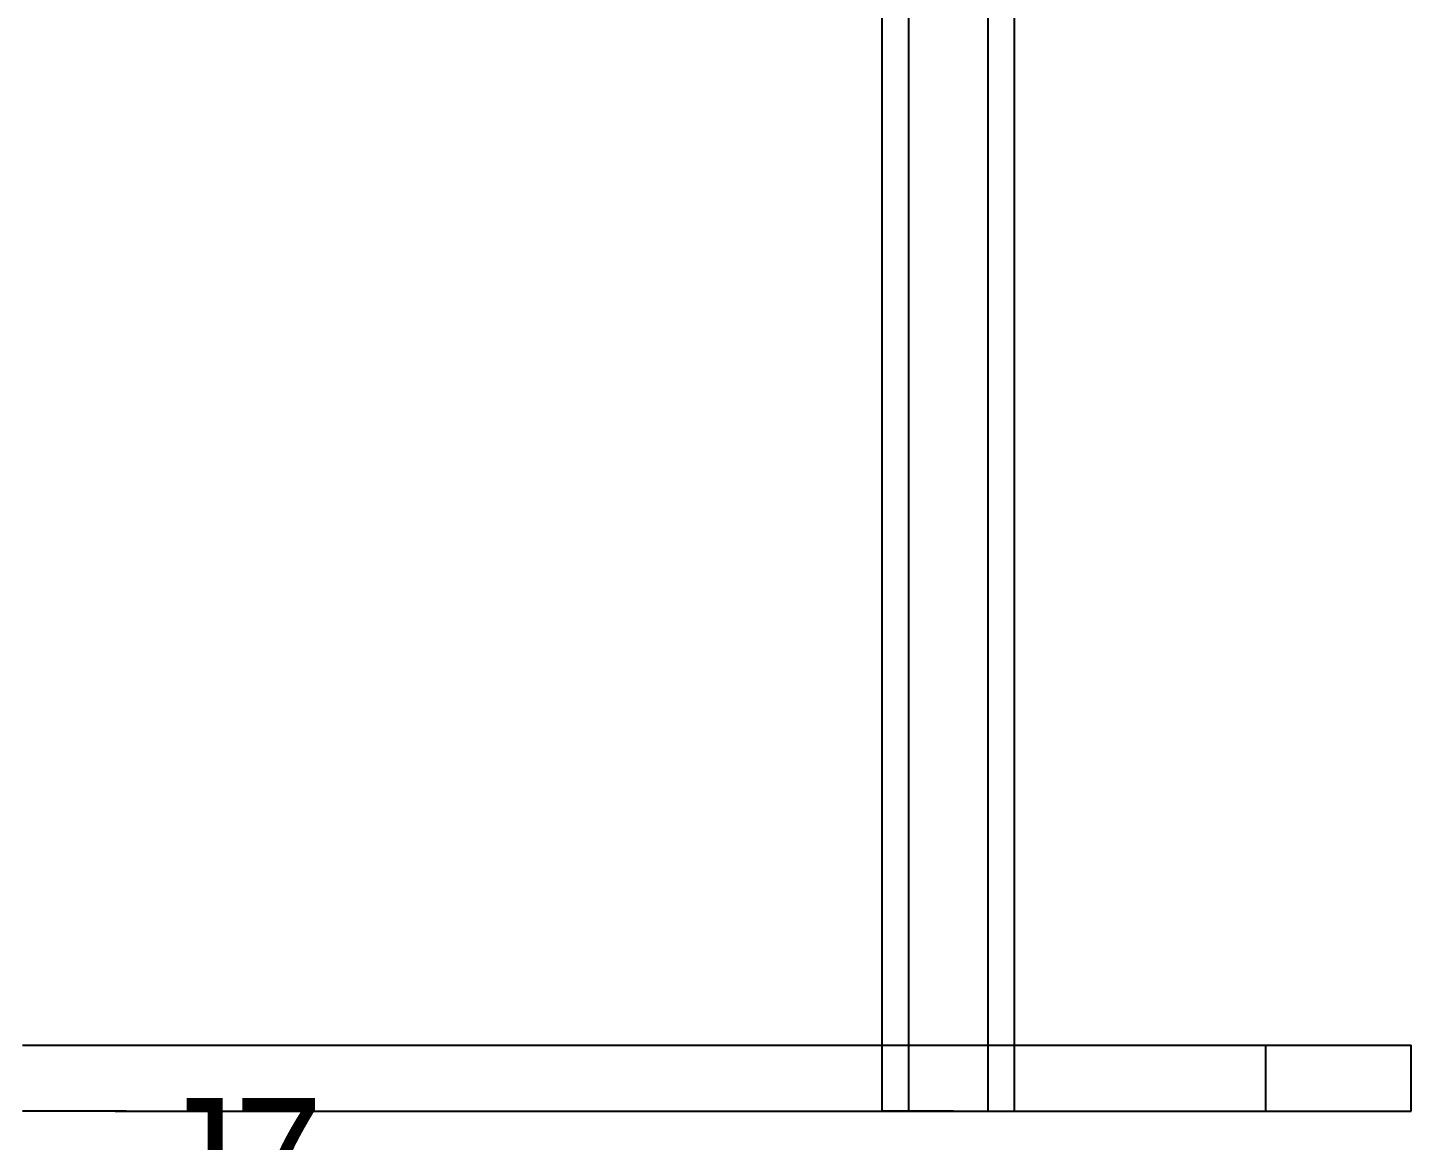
# Model space of a CAD drawing. Header units: millimetres. Extents: x -180 to 1414, y -663 to 972.
# Drawn here: x 655.4 to 760, y 647.8 to 731.9 of the extents above; entities that cross this region are included whole.
import ezdxf

# ---------------------------------------------------------------- set-up
doc = ezdxf.new("R2010")
doc.units = ezdxf.units.MM
doc.layers.add('AXIS_CENTRES', color=4, linetype='Continuous')
doc.layers.add('SIDE', color=8, linetype='Continuous')

msp = doc.modelspace()

# ---------------------------------------------------------------- linework, layer by layer
at = {"layer": 'SIDE'}
for p, q in [((720, 650), (720, 766)), ((720, 650), (720, 766)), ((722, 650), (722, 766)), ((722, 650), (722, 766)), ((728, 650), (728, 766)), ((728, 650), (728, 766)), ((730, 650), (730, 766)), ((730, 650), (730, 766)), ((655, 655), (662.85, 655)), ((655, 655), (662.02, 655)), ((662.02, 655), (669.01, 655)), ((662.85, 655), (670.65, 655)), ((669.01, 655), (675.92, 655)), ((670.65, 655), (678.36, 655)), ((675.92, 655), (682.71, 655)), ((678.36, 655), (685.95, 655)), ((682.71, 655), (689.34, 655)), ((685.95, 655), (693.36, 655)), ((689.34, 655), (695.79, 655)), ((693.36, 655), (700.56, 655)), ((695.79, 655), (702, 655)), ((700.56, 655), (707.5, 655)), ((702, 655), (707.95, 655)), ((707.5, 655), (714.15, 655)), ((707.95, 655), (713.61, 655)), ((713.61, 655), (718.94, 655)), ((714.15, 655), (720.47, 655)), ((718.94, 655), (723.91, 655)), ((720.47, 655), (726.42, 655)), ((723.91, 655), (728.49, 655)), ((726.42, 655), (731.97, 655)), ((728.49, 655), (732.67, 655)), ((731.97, 655), (737.09, 655)), ((732.67, 655), (736.41, 655)), ((736.41, 655), (739.69, 655)), ((737.09, 655), (741.76, 655)), ((739.69, 655), (742.5, 655)), ((741.76, 655), (745.93, 655)), ((742.5, 655), (744.82, 655)), ((744.82, 655), (746.64, 655)), ((745.93, 655), (749.6, 655)), ((746.64, 655), (747.95, 655)), ((747.95, 655), (748.74, 655)), ((748.74, 655), (749, 655)), ((749, 650), (749, 655)), ((749.6, 655), (752.74, 655)), ((752.74, 655), (755.34, 655)), ((755.34, 655), (757.37, 655)), ((757.37, 655), (758.83, 655)), ((758.83, 655), (759.71, 655)), ((759.71, 655), (760, 655)), ((760, 650), (760, 655)), ((662.85, 650), (655, 650)), ((662.02, 650), (655, 650)), ((662.02, 650), (669.01, 650)), ((662.85, 650), (670.65, 650)), ((669.01, 650), (675.92, 650)), ((670.65, 650), (678.36, 650)), ((675.92, 650), (682.71, 650)), ((678.36, 650), (685.95, 650)), ((682.71, 650), (689.34, 650)), ((685.95, 650), (693.36, 650)), ((689.34, 650), (695.79, 650)), ((693.36, 650), (700.56, 650)), ((695.79, 650), (702, 650)), ((700.56, 650), (707.5, 650)), ((702, 650), (707.95, 650)), ((707.5, 650), (714.15, 650)), ((707.95, 650), (713.61, 650)), ((713.61, 650), (718.94, 650)), ((714.15, 650), (720.47, 650)), ((718.94, 650), (723.91, 650)), ((720.02, 650), (720, 650)), ((720.02, 650), (720, 650)), ((720.06, 650), (720.02, 650)), ((720.06, 650), (720.02, 650)), ((720.13, 650), (720.06, 650)), ((720.13, 650), (720.06, 650)), ((720.23, 650), (720.13, 650)), ((720.23, 650), (720.13, 650)), ((720.35, 650), (720.23, 650)), ((720.35, 650), (720.23, 650)), ((720.5, 650), (720.35, 650)), ((720.5, 650), (720.35, 650)), ((720.47, 650), (726.42, 650)), ((720.67, 650), (720.5, 650)), ((720.67, 650), (720.5, 650)), ((720.87, 650), (720.67, 650)), ((720.87, 650), (720.67, 650)), ((721.09, 650), (720.87, 650)), ((721.09, 650), (720.87, 650)), ((721.34, 650), (721.09, 650)), ((721.34, 650), (721.09, 650)), ((721.6, 650), (721.34, 650)), ((721.6, 650), (721.34, 650)), ((721.89, 650), (721.6, 650)), ((721.89, 650), (721.6, 650)), ((722.19, 650), (721.89, 650)), ((722.19, 650), (721.89, 650)), ((722.01, 650), (722, 650)), ((722.01, 650), (722, 650)), ((722.04, 650), (722.01, 650)), ((722.04, 650), (722.01, 650)), ((722.08, 650), (722.04, 650)), ((722.08, 650), (722.04, 650)), ((722.14, 650), (722.08, 650)), ((722.14, 650), (722.08, 650)), ((722.21, 650), (722.14, 650)), ((722.21, 650), (722.14, 650)), ((722.5, 650), (722.19, 650)), ((722.5, 650), (722.19, 650)), ((722.3, 650), (722.21, 650)), ((722.3, 650), (722.21, 650)), ((722.41, 650), (722.3, 650)), ((722.41, 650), (722.3, 650)), ((722.52, 650), (722.41, 650)), ((722.52, 650), (722.41, 650)), ((722.83, 650), (722.5, 650)), ((722.83, 650), (722.5, 650)), ((722.66, 650), (722.52, 650)), ((722.66, 650), (722.52, 650)), ((722.8, 650), (722.66, 650)), ((722.8, 650), (722.66, 650)), ((722.96, 650), (722.8, 650)), ((722.96, 650), (722.8, 650)), ((723.18, 650), (722.83, 650)), ((723.18, 650), (722.83, 650)), ((723.13, 650), (722.96, 650)), ((723.13, 650), (722.96, 650)), ((723.31, 650), (723.13, 650)), ((723.31, 650), (723.13, 650)), ((723.53, 650), (723.18, 650)), ((723.53, 650), (723.18, 650)), ((723.5, 650), (723.31, 650)), ((723.5, 650), (723.31, 650)), ((723.7, 650), (723.5, 650)), ((723.7, 650), (723.5, 650)), ((723.89, 650), (723.53, 650)), ((723.89, 650), (723.53, 650)), ((723.91, 650), (723.7, 650)), ((723.91, 650), (723.7, 650)), ((724.26, 650), (723.89, 650)), ((724.26, 650), (723.89, 650)), ((723.91, 650), (728.49, 650)), ((724.12, 650), (723.91, 650)), ((724.12, 650), (723.91, 650)), ((724.34, 650), (724.12, 650)), ((724.34, 650), (724.12, 650)), ((724.63, 650), (724.26, 650)), ((724.63, 650), (724.26, 650)), ((724.56, 650), (724.34, 650)), ((724.56, 650), (724.34, 650)), ((724.78, 650), (724.56, 650)), ((724.78, 650), (724.56, 650)), ((725, 650), (724.63, 650)), ((725, 650), (724.63, 650)), ((725, 650), (724.78, 650)), ((725, 650), (724.78, 650)), ((725.38, 650), (725, 650)), ((725.23, 650), (725, 650)), ((725.38, 650), (725, 650)), ((725.23, 650), (725, 650)), ((725.23, 650), (725.45, 650)), ((725.23, 650), (725.45, 650)), ((725.38, 650), (725.75, 650)), ((725.38, 650), (725.75, 650)), ((725.45, 650), (725.67, 650)), ((725.45, 650), (725.67, 650)), ((725.67, 650), (725.89, 650)), ((725.67, 650), (725.89, 650)), ((725.75, 650), (726.12, 650)), ((725.75, 650), (726.12, 650)), ((725.89, 650), (726.1, 650)), ((725.89, 650), (726.1, 650)), ((726.1, 650), (726.31, 650)), ((726.1, 650), (726.31, 650)), ((726.12, 650), (726.48, 650)), ((726.12, 650), (726.48, 650)), ((726.31, 650), (726.5, 650)), ((726.31, 650), (726.5, 650)), ((726.42, 650), (731.97, 650)), ((726.48, 650), (726.83, 650)), ((726.48, 650), (726.83, 650)), ((726.5, 650), (726.69, 650)), ((726.5, 650), (726.69, 650)), ((726.69, 650), (726.87, 650)), ((726.69, 650), (726.87, 650)), ((726.83, 650), (727.17, 650)), ((726.83, 650), (727.17, 650)), ((726.87, 650), (727.04, 650)), ((726.87, 650), (727.04, 650)), ((727.04, 650), (727.2, 650)), ((727.04, 650), (727.2, 650)), ((727.17, 650), (727.5, 650)), ((727.17, 650), (727.5, 650)), ((727.2, 650), (727.35, 650)), ((727.2, 650), (727.35, 650)), ((727.35, 650), (727.48, 650)), ((727.35, 650), (727.48, 650)), ((727.48, 650), (727.6, 650)), ((727.48, 650), (727.6, 650)), ((727.5, 650), (727.82, 650)), ((727.5, 650), (727.82, 650)), ((727.6, 650), (727.71, 650)), ((727.6, 650), (727.71, 650)), ((727.71, 650), (727.8, 650)), ((727.71, 650), (727.8, 650)), ((727.8, 650), (727.87, 650)), ((727.8, 650), (727.87, 650)), ((727.82, 650), (728.12, 650)), ((727.82, 650), (728.12, 650)), ((727.87, 650), (727.93, 650)), ((727.87, 650), (727.93, 650)), ((727.93, 650), (727.97, 650)), ((727.93, 650), (727.97, 650)), ((727.97, 650), (728, 650)), ((727.97, 650), (728, 650)), ((728, 650), (728, 650)), ((728, 650), (728, 650)), ((728.12, 650), (728.4, 650)), ((728.12, 650), (728.4, 650)), ((728.4, 650), (728.67, 650)), ((728.4, 650), (728.67, 650)), ((728.49, 650), (732.67, 650)), ((728.67, 650), (728.91, 650)), ((728.67, 650), (728.91, 650)), ((728.91, 650), (729.13, 650)), ((728.91, 650), (729.13, 650)), ((729.13, 650), (729.33, 650)), ((729.13, 650), (729.33, 650)), ((729.33, 650), (729.51, 650)), ((729.33, 650), (729.51, 650)), ((729.51, 650), (729.66, 650)), ((729.51, 650), (729.66, 650)), ((729.66, 650), (729.78, 650)), ((729.66, 650), (729.78, 650)), ((729.78, 650), (729.88, 650)), ((729.78, 650), (729.88, 650)), ((729.88, 650), (729.95, 650)), ((729.88, 650), (729.95, 650)), ((729.95, 650), (729.99, 650)), ((729.95, 650), (729.99, 650)), ((729.99, 650), (730, 650)), ((729.99, 650), (730, 650)), ((731.97, 650), (737.09, 650)), ((732.67, 650), (736.41, 650)), ((736.41, 650), (739.69, 650)), ((737.09, 650), (741.76, 650)), ((739.69, 650), (742.5, 650)), ((741.76, 650), (745.93, 650)), ((742.5, 650), (744.82, 650)), ((744.82, 650), (746.64, 650)), ((745.93, 650), (749.6, 650)), ((746.64, 650), (747.95, 650)), ((747.95, 650), (748.74, 650)), ((748.74, 650), (749, 650)), ((749.6, 650), (752.74, 650)), ((752.74, 650), (755.34, 650)), ((755.34, 650), (757.37, 650)), ((757.37, 650), (758.83, 650)), ((758.83, 650), (759.71, 650)), ((759.71, 650), (760, 650))]:
    msp.add_line(p, q, dxfattribs=at)

# ---------------------------------------------------------------- texts
at = {"layer": 'AXIS_CENTRES'}
msp.add_text('J7', height=9, dxfattribs=at).set_placement((665, 642))

doc.saveas('drawing.dxf')
